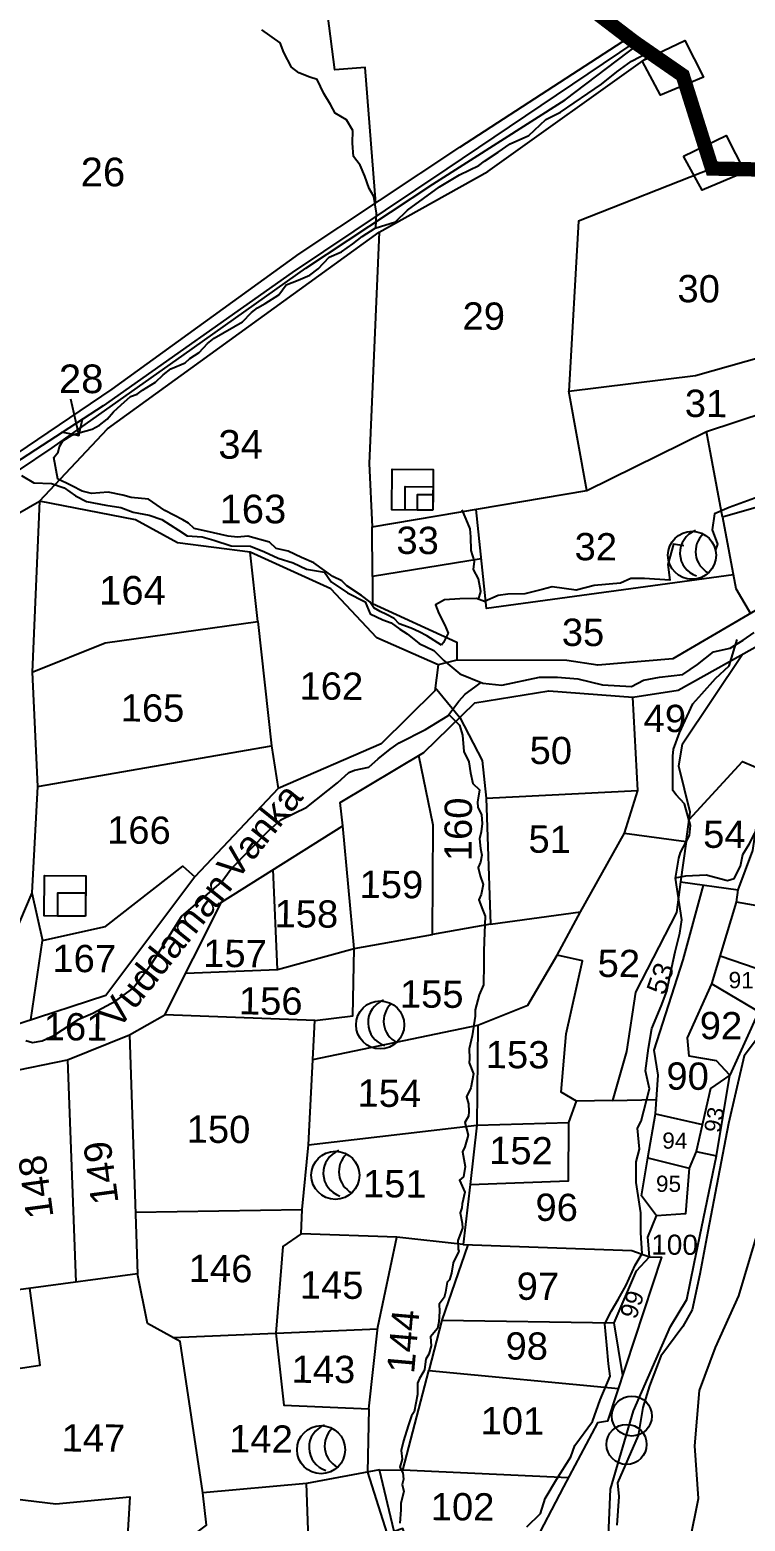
# Model space of a CAD drawing. Header units: inches. Extents: x 215816 to 245985, y 1583903 to 1595496.
# Drawn here: x 226195 to 226694, y 1590737 to 1591778 of the extents above; entities that cross this region are included whole.
import ezdxf

# ---------------------------------------------------------------- set-up
doc = ezdxf.new("R2010")
doc.units = ezdxf.units.IN
doc.header["$MEASUREMENT"] = 0
doc.linetypes.add('ACAD_ISO03W100', pattern=[30, 12, -18])
for name, color, linetype in [('BOUNDRY STONES', 240, 'Continuous'), ('PLOTS', 7, 'Continuous'), ('PLOTS NO', 7, 'Continuous'), ('ROADS', 1, 'Continuous'), ('STREAMS', 4, 'Continuous'), ('VILLAGE BOUNDRY', 5, 'Continuous'), ('wells', 7, 'Continuous')]:
    doc.layers.add(name, color=color, linetype=linetype)
doc.styles.get("Standard").update_dxf_attribs({"font": 'arial.ttf'})

msp = doc.modelspace()

# ---------------------------------------------------------------- linework, layer by layer
at = {"layer": 'BOUNDRY STONES'}
for points in [[(226621.98689, 1591756.76319), (226651.84644, 1591771.07383), (226664.77056, 1591745.47523), (226634.92369, 1591732.93576)], [(226650.91423, 1591690.31113), (226680.77378, 1591704.62177), (226693.6979, 1591679.02317), (226663.85103, 1591666.4837)]]:
    msp.add_lwpolyline(points, close=True, dxfattribs=at)
at = {"layer": 'BOUNDRY STONES', "color": 0}
for points in [[(226223.18261, 1591520.85155), (226229.02206, 1591495.30364)], [(226216.99587, 1591497.86947), (226229.02206, 1591495.30364), (226231.42819, 1591506.58132)]]:
    msp.add_lwpolyline(points, dxfattribs=at)
for centre in [(226614.86175, 1590810.60815), (226611.17745, 1590790.79643)]:
    msp.add_circle(centre, 13.978, dxfattribs=at)
at = {"layer": 'PLOTS'}
for points in [[(226436.10521, 1591657.54486), (226428.85533, 1591752.1036), (226407.52312, 1591750.46805), (226387.22666, 1591909.77094)], [(225724.46421, 1591669.83954), (225802.50616, 1591547.31796), (225841.73803, 1591474.90492), (225876.93278, 1591402.63681), (225922.30977, 1591309.46074), (225955.82308, 1591329.18325), (226027.06006, 1591375.1219), (226148.2896, 1591457.24605), (226252.18365, 1591527.62667), (226382.80312, 1591622.11411), (226494.93661, 1591696.65103), (226612.69281, 1591773.03895)], [(225933.66901, 1591296.09206), (226023.60329, 1591347.5494), (226129.39044, 1591408.07721), (226201.51874, 1591449.34657), (226248.96357, 1591499.78053), (226347.52154, 1591571.23097), (226438.59914, 1591637.25845), (226514.43102, 1591679.48977), (226628.96831, 1591761.46899)], [(226670.80237, 1591681.63832), (226577.64705, 1591644.93462), (226570.86463, 1591526.13456), (226659.26903, 1591537.06496), (226763.63161, 1591566.75952)], [(226438.59914, 1591637.25845), (226431.5606, 1591475.78474), (226433.77628, 1591431.39061), (226583.52224, 1591456.82992), (226666.90819, 1591498.03889), (226770.57737, 1591532.33054)], [(226583.52224, 1591456.82992), (226570.86463, 1591526.13456)], [(226839.42168, 1591484.62852), (226678.0981, 1591438.32527), (226666.90819, 1591498.03889)], [(226843.82142, 1591458.76555), (226788.57922, 1591438.19754), (226747.6322, 1591400.33636), (226643.43493, 1591339.3129), (226591.10505, 1591334.936), (226569.59314, 1591338.16495), (226492.68619, 1591338.43509), (226479.69893, 1591335.20614), (226477.31633, 1591316.94107), (226439.85396, 1591280.03634), (226368.03477, 1591248.68682), (226309.92683, 1591187.18909), (226247.77741, 1591104.27059), (226188.02341, 1591084.78908), (226136.48249, 1591067.98527), (226082.50731, 1591034.6752), (226036.08131, 1591004.64381)], [(226479.69893, 1591335.20614), (226436.97972, 1591354.08407), (226404.76335, 1591388.17912), (226348.48285, 1591413.67937), (226297.84693, 1591420.3016), (226268.63266, 1591436.44734), (226201.51874, 1591449.34657), (226196.34887, 1591329.88151), (226247.467, 1591350.57285), (226353.78332, 1591365.46354), (226348.48285, 1591413.67937)], [(226685.68491, 1591397.83911), (226513.39809, 1591374.503), (226506.13784, 1591443.68362)], [(226678.0981, 1591438.32527), (226687.44482, 1591388.44759), (226697.63176, 1591371.05344)], [(226509.76796, 1591409.09331), (226433.86805, 1591396.79218), (226433.77628, 1591431.39061)], [(226433.86805, 1591396.79218), (226433.91787, 1591378.00878), (226492.76707, 1591350.83945), (226492.7235, 1591338.43496)], [(226654.85103, 1591227.15169), (226692.07533, 1591267.61341), (226707.41162, 1591261.06335), (226751.20208, 1591335.81182), (226778.91378, 1591315.66931), (226811.40709, 1591353.66317), (226772.18755, 1591387.54)], [(226353.78332, 1591365.46354), (226363.34246, 1591278.50854), (226368.03477, 1591248.68682)], [(226178.01548, 1591050.50241), (226221.11482, 1591059.29772), (226264.34049, 1591076.71653), (226289.05419, 1591090.79504), (226328.52275, 1591169.46148), (226413.08463, 1591222.80032), (226411.24348, 1591239.02422), (226469.75311, 1591273.94025), (226505.23971, 1591308.62478), (226556.87183, 1591316.95812), (226615.57148, 1591312.62486), (226647.20862, 1591317.43005), (226708.70374, 1591351.92722)], [(226609.71976, 1591217.63813), (226652.75955, 1591211.78153), (226655.53497, 1591232.1779), (226647.73108, 1591264.37877), (226650.13568, 1591280.03014), (226692.15289, 1591342.64263)], [(226196.34887, 1591329.88151), (226200.03807, 1591250.24085), (226196.08946, 1591175.9963), (226203.53775, 1591142.64757), (226215.0366, 1591145.21578), (226247.50779, 1591152.46808), (226301.57732, 1591194.59255), (226309.92683, 1591187.18909)], [(226477.63305, 1591319.36906), (226494.82235, 1591298.44287), (226510.50797, 1591268.3168), (226513.23049, 1591242.06564), (226516.13504, 1591154.11251), (226475.733, 1591146.91682)], [(226516.13504, 1591154.11251), (226578.97544, 1591162.59615), (226609.71976, 1591217.63813), (226619.10052, 1591247.38146), (226615.57148, 1591312.62486)], [(226200.03807, 1591250.24085), (226363.34246, 1591278.50854)], [(226421.13517, 1591137.10694), (226475.733, 1591146.91682), (226476.19383, 1591223.23386), (226466.17332, 1591271.80399)], [(226652.75955, 1591211.78153), (226648.92062, 1591183.56944), (226689.15131, 1591178.09509), (226699.248, 1591205.51455), (226707.41162, 1591261.06335)], [(226513.23049, 1591242.06564), (226619.10052, 1591247.38146)], [(226367.60255, 1591122.47025), (226421.13517, 1591137.10694), (226413.08463, 1591222.80032)], [(226757.25461, 1591208.64965), (226736.60026, 1591160.86152), (226687.89713, 1591169.36726), (226689.15131, 1591178.09509)], [(226303.64379, 1591119.87418), (226367.60255, 1591122.47025), (226364.47672, 1591192.14006)], [(226196.08946, 1591175.9963), (226174.34426, 1591124.56819), (226182.7438, 1591083.06778)], [(226648.92062, 1591183.56944), (226646.00657, 1591162.15428), (226617.50892, 1591106.65485), (226611.12884, 1591065.21452), (226601.46589, 1591030.98164), (226632.05307, 1591031.58386)], [(226631.37282, 1591021.52338), (226633.19694, 1591048.50082), (226630.39283, 1591066.09019), (226650.72605, 1591129.1106), (226664.92266, 1591181.39198)], [(226736.60026, 1591160.86152), (226716.0038, 1591113.20733), (226703.66567, 1591093.69184), (226683.23899, 1591048.59983), (226673.89334, 1591058.70636), (226654.8701, 1591061.77068), (226653.70727, 1591074.74687), (226670.72026, 1591112.48284), (226687.89713, 1591169.36726)], [(226601.46589, 1591030.98164), (226576.31374, 1591030.48643), (226565.49876, 1591036.83515), (226568.92834, 1591077.3874), (226580.38585, 1591128.44757), (226562.64421, 1591132.42866), (226578.97544, 1591162.59615)], [(226195.41123, 1591087.19772), (226203.53775, 1591142.64757)], [(226393.61779, 1591086.79316), (226420.12529, 1591090.08339), (226421.13517, 1591137.10694)], [(226392.22253, 1591059.58089), (226507.47012, 1591083.43497), (226542.39437, 1591097.57416), (226562.64421, 1591132.42866)], [(226676.58901, 1591131.91831), (226717.97563, 1591117.76956)], [(226670.72026, 1591112.48284), (226705.93985, 1591091.52408)], [(226268.49547, 1590952.86755), (226384.93388, 1590954.82169), (226389.1721, 1591000.0874), (226393.61779, 1591086.79316), (226289.05419, 1591090.79504)], [(226507.47012, 1591083.43497), (226506.62395, 1591013.75314), (226501.9743, 1590972.29219), (226570.63396, 1590974.81253), (226570.9261, 1591015.63543)], [(226264.34049, 1591076.71653), (226269.93616, 1590909.92444)], [(226221.11482, 1591059.29772), (226226.98119, 1590904.18361)], [(226683.23899, 1591048.59983), (226669.76613, 1591039.21181), (226659.82503, 1590995.35963), (226673.83227, 1590992.18424), (226683.23899, 1591048.59983)], [(226389.1721, 1591000.0874), (226506.62395, 1591013.75314), (226570.9261, 1591015.63543), (226576.31374, 1591030.48643)], [(226626.09102, 1590990.96003), (226631.37282, 1591021.52338), (226664.07561, 1591014.1098)], [(226500.38933, 1590930.20601), (226482.27063, 1590877.65419), (226602.62894, 1590875.73766), (226618.16692, 1590911.95504), (226627.05915, 1590921.8028), (226635.55223, 1590921.53886), (226597.98248, 1590806.9405), (226590.78026, 1590805.86456), (226567.23004, 1590761.07963), (226545.00342, 1590718.81176), (226533.45263, 1590675.72385), (226534.82664, 1590661.15162), (226595.86328, 1590661.98113), (226599.94122, 1590759.66766), (226615.98442, 1590814.1697), (226641.75575, 1590873.16198), (226653.29481, 1590892.07384), (226658.33532, 1590917.21771), (226673.83227, 1590992.18424)], [(226659.82503, 1590995.35963), (226654.92033, 1590983.6423), (226652.39081, 1590951.86829), (226632.07893, 1590950.34039), (226621.50619, 1590964.42967), (226626.09102, 1590990.96003), (226654.92033, 1590983.6423)], [(226501.9743, 1590972.29219), (226497.26675, 1590930.31499), (226614.7974, 1590926.21297), (226627.05915, 1590921.8028), (226625.97433, 1590935.46807), (226632.07893, 1590950.34039)], [(226497.26675, 1590930.31499), (226450.82012, 1590935.52376), (226384.09392, 1590937.88146), (226384.93388, 1590954.82169)], [(226384.09392, 1590937.88146), (226371.35888, 1590928.89747), (226366.49239, 1590868.57226), (226372.02696, 1590818.22783), (226431.35004, 1590815.69282), (226437.67051, 1590872.63084), (226450.82012, 1590935.52376)], [(226260.89717, 1590691.2941), (226284.92658, 1590694.04044), (226288.62542, 1590712.17242), (226317.98517, 1590734.33605), (226315.55204, 1590757.05149), (226299.77261, 1590862.69363), (226276.8256, 1590875.1796), (226269.93616, 1590909.92444), (226193.94053, 1590899.7678), (226140.22698, 1590892.58911), (226098.17957, 1590893.31942), (226110.43287, 1590746.66741), (226115.54807, 1590694.99155)], [(226143.14475, 1590837.23976), (226201.98211, 1590846.20552), (226194.80814, 1590899.88375)], [(226482.27063, 1590877.65419), (226473.18908, 1590842.46023), (226605.45327, 1590829.72851)], [(226608.46733, 1590838.92225), (226602.62894, 1590875.73766)], [(226294.56405, 1590865.52772), (226366.49239, 1590868.57226), (226437.55387, 1590871.58011)], [(226570.62029, 1590767.52679), (226454.96834, 1590772.92806), (226473.18908, 1590842.46023)], [(226431.35004, 1590815.69282), (226430.29329, 1590771.43292), (226445.47013, 1590723.65033), (226460.27872, 1590653.14267), (226473.92383, 1590588.17462), (226513.19161, 1590589.16158), (226500.51666, 1590630.26055), (226533.47839, 1590631.29957), (226534.82664, 1590661.15162)], [(226438.81093, 1590773.04369), (226387.92855, 1590763.42133), (226315.55204, 1590757.05149)], [(226548.55242, 1590725.56083), (226456.56096, 1590728.08378), (226455.10166, 1590732.13132), (226449.1263, 1590729.97696), (226438.81093, 1590773.04369), (226454.96834, 1590772.92806)], [(226396.00277, 1590536.66315), (226387.92855, 1590763.42133)], [(226149.7959, 1590696.36046), (226147.36409, 1590757.20016), (226212.96856, 1590749.35491), (226264.59174, 1590754.17361), (226260.89717, 1590691.2941), (226250.4797, 1590691.90619), (226242.86775, 1590710.87855), (226201.91862, 1590701.44388), (226199.8676, 1590686.867), (226179.0802, 1590683.77316), (226169.76422, 1590696.81014), (226149.7959, 1590696.36046)]]:
    msp.add_lwpolyline(points, dxfattribs=at)
at = {"layer": 'ROADS'}
for points in [[(226616.88187, 1591769.83885), (226485.66148, 1591681.53595), (226377.95244, 1591609.05468), (226246.01235, 1591515.93803), (226145.89654, 1591451.0593), (226009.62478, 1591356.86686), (225924.70688, 1591306.63958)], [(225931.31291, 1591298.86495), (226069.25783, 1591391.59405), (226210.4713, 1591486.52033), (226302.43992, 1591551.85248), (226387.3322, 1591612.15777), (226475.96177, 1591670.71264), (226568.23129, 1591729.67417), (226619.20228, 1591768.23197)]]:
    msp.add_lwpolyline(points, dxfattribs=at)
at = {"layer": 'STREAMS'}
for points in [[(226436.11371, 1591639.9707), (226436.58133, 1591650.38007), (226434.89649, 1591662.18008), (226431.59408, 1591667.70478), (226428.51075, 1591676.37133), (226425.22371, 1591684.05705), (226420.74461, 1591689.98308), (226419.82929, 1591699.41998), (226420.08906, 1591708.25912), (226415.81781, 1591715.75537), (226407.79049, 1591720.33155), (226404.49229, 1591726.44561), (226399.82785, 1591733.94467), (226395.18027, 1591743.80126), (226390.27714, 1591745.40806), (226382.43517, 1591748.41117), (226377.35223, 1591752.37686), (226371.92117, 1591762.63196), (226369.41349, 1591769.32978), (226356.67644, 1591778.56751)], [(226482.09945, 1591348.8855), (226471.70216, 1591355.46831), (226466.5601, 1591358.08387), (226460.80459, 1591360.82668), (226452.59347, 1591363.83263), (226449.05577, 1591367.41912), (226443.66881, 1591370.15925), (226439.13758, 1591372.27928), (226434.73368, 1591375.01242), (226431.93756, 1591379.20759), (226426.19347, 1591383.54672), (226416.04364, 1591390.37331), (226412.38221, 1591393.83791), (226406.13696, 1591396.82979), (226393.01888, 1591406.43522), (226384.44352, 1591410.05776), (226375.13712, 1591414.54516), (226366.67231, 1591416.44774), (226361.91032, 1591420.65697), (226346.82732, 1591424.94011), (226339.69567, 1591424.25434), (226333.18802, 1591424.91493), (226322.88283, 1591427.19906), (226309.51121, 1591430.24194), (226305.60574, 1591433.95388), (226301.56776, 1591436.31598), (226288.89583, 1591442.83381), (226277.52523, 1591450.77433), (226265.61489, 1591451.9648), (226259.6048, 1591453.48138), (226249.42254, 1591455.76463), (226237.86494, 1591454.74215), (226231.36345, 1591456.26229), (226224.01765, 1591459.99885), (226220.46852, 1591461.98903), (226214.2224, 1591464.85813), (226211.61567, 1591479.91173), (226214.46803, 1591483.57528), (226215.60198, 1591487.49676), (226217.71882, 1591491.41121), (226224.01415, 1591495.41853), (226229.80306, 1591497.34193), (226238.29862, 1591499.73711), (226243.47926, 1591502.52445), (226248.7917, 1591506.53881), (226253.12986, 1591511.78815), (226258.57122, 1591516.66122), (226265.00258, 1591522.50957), (226269.68302, 1591524.07247), (226273.51309, 1591526.99225), (226282.54782, 1591532.40042), (226287.86809, 1591537.51991), (226293.18308, 1591541.90268), (226303.2873, 1591545.88275), (226306.38097, 1591548.93062), (226313.0467, 1591553.1809), (226318.74351, 1591559.40293), (226323.31771, 1591563.29975), (226343.18965, 1591574.51398), (226349.52791, 1591581.14849), (226353.67998, 1591584.45871), (226359.00864, 1591587.36757), (226368.48787, 1591593.39018), (226373.64945, 1591600.42602), (226382.1262, 1591603.70526), (226390.21116, 1591607.18381), (226395.94425, 1591611.66148), (226403.66835, 1591619.66131), (226412.14931, 1591623.52993), (226420.24973, 1591629.16951), (226426.57675, 1591634.23235), (226435.85798, 1591640.05991), (226449.84732, 1591644.47849), (226458.35913, 1591652.66916), (226480.55611, 1591668.9177), (226494.57349, 1591677.26545), (226508.1837, 1591683.6514), (226512.13776, 1591686.76657), (226521.6184, 1591692.98565), (226529.91682, 1591698.82024), (226542.93452, 1591704.81753), (226554.80928, 1591715.93112), (226565.06778, 1591720.96583), (226593.56826, 1591740.47955), (226604.44186, 1591749.04626), (226614.52212, 1591756.63629), (226626.16373, 1591762.64342)], [(226838.85845, 1591490.1457), (226832.39829, 1591487.85021), (226821.66905, 1591489.29299), (226815.59516, 1591486.40931), (226795.42947, 1591478.94295), (226791.12967, 1591478.3883), (226778.17583, 1591469.11406), (226768.02678, 1591469.77211), (226750.43008, 1591466.58059), (226738.86676, 1591460.61386), (226722.44301, 1591457.60905), (226708.35959, 1591454.19723), (226682.71416, 1591445.01382), (226672.52881, 1591440.59838), (226670.8858, 1591429.29174), (226674.5244, 1591419.31331), (226673.32492, 1591415.41902)], [(226189.02937, 1591467.25764), (226197.52671, 1591462.1572), (226209.93623, 1591461.68073), (226218.83674, 1591458.70954), (226226.5555, 1591453.227), (226234.28405, 1591449.10124), (226247.84333, 1591446.6782), (226258.30508, 1591445.05267), (226266.81491, 1591441.69664), (226278.0497, 1591439.67791), (226286.94882, 1591436.51289), (226298.43968, 1591429.20962), (226304.6167, 1591425.09495), (226315.08539, 1591424.43854), (226323.21433, 1591422.05436), (226335.21097, 1591418.09188), (226348.7869, 1591417.99473), (226358.65015, 1591414.04748), (226368.12142, 1591409.52157), (226378.57207, 1591406.34549), (226387.8493, 1591401.82093), (226400.44168, 1591399.79249), (226405.04913, 1591393.16922), (226416.50955, 1591385.40188), (226428.68351, 1591379.11214), (226432.30871, 1591370.7514), (226441.19951, 1591366.42348), (226446.80993, 1591364.44499), (226452.98417, 1591359.94264), (226458.00449, 1591356.80542), (226466.48935, 1591349.96057), (226476.73496, 1591345.23529), (226483.66698, 1591338.20772), (226494.84898, 1591328.82374), (226510.90035, 1591322.31241), (226524.07865, 1591320.86127), (226550.36174, 1591326.49555), (226562.96798, 1591326.40533), (226577.11874, 1591325.3349), (226594.35038, 1591321.14113), (226614.70737, 1591320.02628), (226623.07873, 1591324.4245), (226634.14869, 1591326.47745), (226650.45365, 1591328.2991), (226660.58992, 1591335.39836), (226671.90238, 1591344.23366), (226683.36294, 1591346.67148), (226692.51982, 1591352.42091), (226700.121, 1591357.59998)], [(226507.93987, 1591380.647), (226509.54239, 1591386.29471), (226507.84789, 1591395.08835), (226504.38086, 1591401.7481), (226505.00844, 1591407.59794), (226502.71708, 1591414.8347), (226502.59167, 1591424.5928), (226502.04499, 1591430.06077), (226499.16505, 1591436.91144), (226496.47755, 1591443.37046)], [(226651.22485, 1591418.25416), (226644.00742, 1591419.28153), (226640.00173, 1591405.25978), (226641.28893, 1591394.12733), (226623.72442, 1591395.42391), (226614.15688, 1591395.49238), (226606.90873, 1591392.22679), (226588.54078, 1591390.40678), (226576.02078, 1591387.17893), (226559.24558, 1591389.6407), (226552.39774, 1591387.73825), (226540.18495, 1591384.65762), (226528.27298, 1591384.54771), (226521.62736, 1591383.61954), (226512.0291, 1591379.39505), (226506.57599, 1591381.38553), (226494.85925, 1591381.27422), (226484.11465, 1591380.57054), (226477.84143, 1591377.10282), (226480.13978, 1591370.84174), (226484.37813, 1591362.81047), (226486.68067, 1591357.13482), (226483.51054, 1591350.71772), (226482.09945, 1591348.8855)], [(226645.16354, 1591186.42828), (226652.43218, 1591187.69537), (226666.73701, 1591188.47243), (226681.66867, 1591184.62809), (226686.29759, 1591185.91407), (226690.75848, 1591194.45639), (226692.35812, 1591202.79934), (226696.80799, 1591209.80279), (226708.85667, 1591233.46065), (226720.39771, 1591247.66848), (226724.65594, 1591258.63067), (226725.57833, 1591264.56009), (226732.42594, 1591268.46845), (226759.73614, 1591300.48235), (226766.61679, 1591309.00739), (226772.60967, 1591316.43951), (226779.74645, 1591330.01931), (226788.15743, 1591337.21425), (226795.48122, 1591346.17579), (226799.25069, 1591350.32601), (226817.84718, 1591356.45409), (226824.52667, 1591367.61878), (226831.62255, 1591375.48273), (226836.27673, 1591380.28617)], [(226541.65849, 1590733.17411), (226551.2073, 1590742.58145), (226554.44292, 1590753.08679), (226562.26364, 1590766.36692), (226572.20882, 1590782.08851), (226575.07569, 1590790.13982), (226587.48645, 1590806.89663), (226592.86168, 1590821.949), (226599.66556, 1590838.57002), (226598.67243, 1590846.99994), (226597.36071, 1590859.99448), (226596.06414, 1590875.0946), (226600.69435, 1590884.18616), (226605.31452, 1590891.87402), (226611.00567, 1590902.01085), (226617.07569, 1590916.00539), (226622.04954, 1590924.04166), (226621.09902, 1590938.43743), (226621.19947, 1590952.47468), (226617.83748, 1590973.70476), (226617.94044, 1590988.09294), (226620.11011, 1590996.85116), (226618.81103, 1591011.6004), (226621.30423, 1591016.49584), (226627.08889, 1591039.03325), (226624.3701, 1591051.68693), (226626.58999, 1591067.4638), (226628.79481, 1591081.13506), (226635.22855, 1591096.88178), (226639.16649, 1591107.38209), (226641.7049, 1591118.59434), (226644.9807, 1591134.7146), (226648.23398, 1591147.67647), (226649.70643, 1591157.14161), (226645.36253, 1591186.09388), (226647.65648, 1591200.03238), (226648.78466, 1591203.98167), (226655.03053, 1591216.02886), (226655.73925, 1591222.83924), (226651.66823, 1591238.03818), (226645.77298, 1591244.23627), (226643.37648, 1591247.42009), (226643.54796, 1591271.38279), (226644.02248, 1591276.21615), (226648.06391, 1591287.61959), (226657.44919, 1591307.99871), (226663.6573, 1591314.76974), (226673.1934, 1591325.47427), (226682.71691, 1591334.42007), (226688.34845, 1591352.84739)], [(226191.96589, 1591072.8443), (226196.76347, 1591071.4997), (226203.3262, 1591072.5446), (226211.65565, 1591076.19735), (226228.99975, 1591087.64707), (226238.64492, 1591091.94552), (226254.87617, 1591100.56435), (226266.73757, 1591109.21441), (226279.75235, 1591126.37285), (226286.38228, 1591136.80737), (226300.52866, 1591159.41704), (226328.45125, 1591183.45676), (226335.07023, 1591192.36273), (226361.52687, 1591219.40197), (226369.88453, 1591226.98524), (226388.08382, 1591235.80834), (226409.4, 1591252.68901), (226417.319, 1591260.05706), (226421.26288, 1591261.55746), (226431.32943, 1591263.66916), (226437.92654, 1591269.51805), (226446.27787, 1591276.22789), (226452.42859, 1591280.7697), (226470.84959, 1591290.02797), (226486.51374, 1591299.42576), (226494.23464, 1591309.63411), (226498.64052, 1591314.62517), (226505.23138, 1591319.60063), (226510.06326, 1591323.06001)], [(226487.54926, 1591300.01681), (226494.50676, 1591292.96333), (226496.64656, 1591285.94429), (226497.66012, 1591274.556), (226501.1122, 1591267.30873), (226502.37132, 1591259.6394), (226503.85102, 1591252.18737), (226508.64041, 1591247.87508), (226507.04481, 1591239.13187), (226507.45779, 1591235.62707), (226510.04807, 1591230.35575), (226510.44216, 1591224.22468), (226509.74448, 1591218.53917), (226508.61354, 1591213.51336), (226509.22352, 1591206.94298), (226510.28398, 1591202.12036), (226509.15461, 1591197.31337), (226507.59503, 1591193.60381), (226509.08726, 1591187.90263), (226511.01431, 1591181.76059), (226509.65026, 1591174.76666), (226508.09068, 1591171.0571), (226510.67, 1591164.2538), (226512.60801, 1591159.64374), (226511.83131, 1591142.26166), (226511.56069, 1591135.04099), (226511.49648, 1591126.06795), (226511.39311, 1591111.62356), (226508.27709, 1591104.64213), (226505.57405, 1591094.15591), (226505.54272, 1591089.77882), (226503.46764, 1591076.13943), (226501.43096, 1591066.96167), (226501.60142, 1591060.1756), (226501.36048, 1591057.11319), (226504.37313, 1591049.65019), (226502.55069, 1591039.81426), (226499.43945, 1591033.48943), (226500.93794, 1591028.66364), (226501.11772, 1591023.19073), (226500.8753, 1591019.90946), (226498.43504, 1591015.54961), (226499.49872, 1591011.16468), (226500.56231, 1591006.77975), (226498.31288, 1590998.47894), (226496.75495, 1590994.98825), (226498.63952, 1590984.78024), (226497.49283, 1590977.56589), (226494.63037, 1590975.39771), (226498.29208, 1590966.83572), (226496.48224, 1590958.75064), (226496.24287, 1590955.9071), (226495.12289, 1590952.41327), (226496.38514, 1590945.18167), (226496.79803, 1590941.67684), (226493.45212, 1590933.16503), (226493.62728, 1590927.03552), (226494.05583, 1590925.71927), (226490.2751, 1590917.64829), (226489.1092, 1590910.286), (226487.56774, 1590905.77245), (226486.04599, 1590904.00092), (226484.89938, 1590897.1537), (226483.9116, 1590893.32175), (226480.31246, 1590888.82289), (226480.6867, 1590883.61011), (226480.086, 1590876.34764), (226479.2305, 1590871.82918), (226474.38681, 1590865.96819), (226474.89037, 1590859.65758), (226473.20291, 1590853.9111), (226471.11864, 1590850.22406), (226470.22714, 1590842.99871), (226469.80769, 1590841.90485), (226466.61516, 1590836.71756), (226465.35794, 1590833.57305), (226465.34421, 1590831.65366), (226465.30104, 1590825.62117), (226463.01966, 1590813.57193), (226461.21563, 1590810.70555), (226458.83348, 1590803.73007), (226455.46542, 1590793.1968), (226453.90933, 1590786.62672), (226454.55212, 1590780.58936), (226452.86465, 1590774.84288), (226455.1681, 1590770.92581), (226455.41105, 1590766.53659), (226454.56045, 1590762.70362), (226455.76182, 1590758.03334), (226453.64412, 1590749.68485), (226453.61174, 1590745.16051), (226452.85915, 1590735.84253)], [(226726.95861, 1591107.00387), (226693.12622, 1591062.12181), (226682.18603, 1591014.78658), (226667.88961, 1590939.44693), (226662.36377, 1590909.7474), (226656.89372, 1590884.75675), (226650.46127, 1590873.16922), (226635.14499, 1590852.4794), (226627.23608, 1590831.73658), (226622.54214, 1590816.61128), (226619.19874, 1590797.04963), (226604.85242, 1590764.01427), (226605.84248, 1590754.48878), (226604.28774, 1590734.40557)], [(226655.22948, 1590723.0266), (226661.46832, 1590753.08234), (226658.90658, 1590789.827), (226662.01732, 1590828.40402), (226673.21674, 1590858.42426), (226689.41966, 1590894.42873), (226704.66607, 1590945.31321)]]:
    msp.add_lwpolyline(points, dxfattribs=at)
at = {"layer": 'VILLAGE BOUNDRY', "linetype": 'ACAD_ISO03W100', "const_width": 10}
msp.add_lwpolyline([(225908.63938, 1592828.37828), (225962.50718, 1592727.32385), (226028.6433, 1592619.02062), (226072.91143, 1592542.82994), (226113.30814, 1592459.09982), (226127.44831, 1592429.4806), (226149.4784, 1592380.09948), (226181.53882, 1592361.04477), (226190.37023, 1592323.14092), (226196.86747, 1592268.95293), (226243.32994, 1592178.02827), (226296.21547, 1592104.88795), (226306.60785, 1592046.58114), (226341.51069, 1592055.95016), (226421.63925, 1591963.25386), (226580.08318, 1591797.95002), (226616.88187, 1591769.83885), (226650.35903, 1591746.6559), (226670.80237, 1591681.63832), (226726.89928, 1591680.49374)], dxfattribs=at)
at = {"layer": 'wells', "color": 0}
for points in [[(226476.04006, 1591443.12792), (226447.3429, 1591443.33328), (226447.54551, 1591471.64508), (226476.24266, 1591471.43972)], [(226476.04006, 1591443.12792), (226456.66346, 1591443.26658), (226456.78011, 1591459.56726), (226476.15671, 1591459.4286)], [(226476.04006, 1591443.12792), (226465.24799, 1591443.20515), (226465.32605, 1591454.11311), (226476.11812, 1591454.03588)], [(226233.59612, 1591159.57517), (226204.89896, 1591159.78053), (226205.10157, 1591188.09233), (226233.79872, 1591187.88697)], [(226233.59612, 1591159.57517), (226214.21951, 1591159.71383), (226214.33617, 1591176.01451), (226233.71277, 1591175.87585)]]:
    msp.add_lwpolyline(points, close=True, dxfattribs=at)
for centre in [(226656.85143, 1591411.61369), (226439.20013, 1591083.72303), (226407.97898, 1590978.69252), (226398.02851, 1590787.1322)]:
    msp.add_circle(centre, 16.78489, dxfattribs=at)
for centre, start, end in [((226665.20066, 1591413.13621), 110.75475012, 252.17804926), ((226676.08419, 1591414.21926), 133.0359384, 242.39450894), ((226447.54936, 1591085.24554), 110.75475012, 252.17804926), ((226458.43289, 1591086.3286), 133.0359384, 242.39450894), ((226416.32821, 1590980.21504), 110.75475012, 252.17804926), ((226427.21175, 1590981.2981), 133.0359384, 242.39450894), ((226406.37773, 1590788.65472), 110.75475012, 252.17804926), ((226417.26127, 1590789.73778), 133.0359384, 242.39450894)]:
    msp.add_arc(centre, 16.78489, start, end, dxfattribs=at)

# ---------------------------------------------------------------- texts
at = {"layer": 'PLOTS NO'}
for s, p in [('26', (226230.26673, 1591669.23227)), ('28', (226215.06313, 1591524.80642)), ('34', (226326.32473, 1591479.02025)), ('163', (226327.12642, 1591433.93474)), ('164', (226243.1169, 1591377.18044))]:
    msp.add_text(s, height=20, dxfattribs=at).set_placement(p)
for s, height, rotation, p in [('30', 19.062325, 359.58998577, (226646.64182, 1591588.31725)), ('29', 19.062325, 359.58998577, (226496.65658, 1591569.19823)), ('31', 19.062325, 359.58998577, (226651.73666, 1591508.21993)), ('33', 19.062325, 359.58998577, (226450.54593, 1591412.59475)), ('32', 19.062325, 359.58998577, (226574.85653, 1591408.16264)), ('35', 19.062325, 359.58998577, (226565.92652, 1591348.35803)), ('162', 19.062325, 359.58998577, (226382.92644, 1591310.9311)), ('165', 19.062325, 359.58998577, (226258.12037, 1591295.62847)), ('49', 19.062325, 359.58998577, (226623.02921, 1591288.33553)), ('50', 19.062325, 359.58998577, (226543.4577, 1591265.91188)), ('Vanka', 19.062325, 51.13627656, (226338.91327, 1591183.62034)), ('160', 19.062325, 89.58998577, (226503.04582, 1591197.95842)), ('166', 19.062325, 359.58998577, (226248.65384, 1591210.35485)), ('51', 19.062325, 359.58998577, (226542.66008, 1591203.95683)), ('54', 19.062325, 359.58998577, (226664.54705, 1591207.36887)), ('Vuddaman', 19.062325, 51.13627656, (226256.33752, 1591079.70705)), ('159', 19.062325, 359.58998577, (226424.79934, 1591172.37351)), ('158', 19.062325, 359.58998577, (226365.49255, 1591151.86381)), ('157', 19.062325, 359.58998577, (226315.69936, 1591124.201)), ('167', 19.062325, 359.58998577, (226210.46145, 1591120.68152)), ('52', 19.062325, 359.58998577, (226590.926, 1591117.2073)), ('53', 13.746038, 70.84864533, (226637.64497, 1591103.79495)), ('155', 19.062325, 359.58998577, (226452.94627, 1591095.87492)), ('91', 11.39344, 359.58998577, (226682.29279, 1591109.36297)), ('156', 19.062325, 359.58998577, (226340.61395, 1591091.04403)), ('161', 19.062325, 359.58998577, (226204.4526, 1591073.05519)), ('92', 19.062325, 359.58998577, (226662.17415, 1591073.79407)), ('153', 19.062325, 359.58998577, (226512.86636, 1591053.57789)), ('90', 19.062325, 359.58998577, (226638.89548, 1591038.5355)), ('154', 19.062325, 359.58998577, (226423.40204, 1591026.61976)), ('150', 19.062325, 359.58998577, (226304.19359, 1591001.4794)), ('93', 11.291062, 79.2851393, (226676.16705, 1591007.83957)), ('94', 11.291062, 359.58998577, (226636.07522, 1590997.32522)), ('149', 19.062325, 97.61722328, (226256.77864, 1590959.6295)), ('152', 19.062325, 359.58998577, (226515.22088, 1590986.57422)), ('148', 19.062325, 97.61722328, (226211.39166, 1590949.76155)), ('151', 19.062325, 359.58998577, (226427.2009, 1590963.43598)), ('95', 11.291062, 359.58998577, (226631.65417, 1590967.19484)), ('96', 19.062325, 359.58998577, (226547.55151, 1590946.92912)), ('100', 14.036684, 359.58998577, (226628.24804, 1590923.35198)), ('146', 19.062325, 359.58998577, (226305.62346, 1590904.27115)), ('145', 19.062325, 359.58998577, (226383.12176, 1590892.70149)), ('97', 19.062325, 359.58998577, (226534.40389, 1590891.79323)), ('99', 12.162506, 71.42402924, (226617.73836, 1590877.6326)), ('144', 19.062325, 84.9898901, (226462.88842, 1590839.80353)), ('98', 19.062325, 359.58998577, (226526.6661, 1590850.08018)), ('143', 19.062325, 359.58998577, (226377.38698, 1590833.87022)), ('101', 19.062325, 359.58998577, (226509.26524, 1590797.87528)), ('147', 19.062325, 359.58998577, (226216.92204, 1590785.91065)), ('142', 19.062325, 359.58998577, (226333.82043, 1590785.262)), ('102', 19.062325, 359.58998577, (226474.47388, 1590737.93475))]:
    msp.add_text(s, height=height, rotation=rotation, dxfattribs=at).set_placement(p)

doc.saveas('drawing.dxf')
